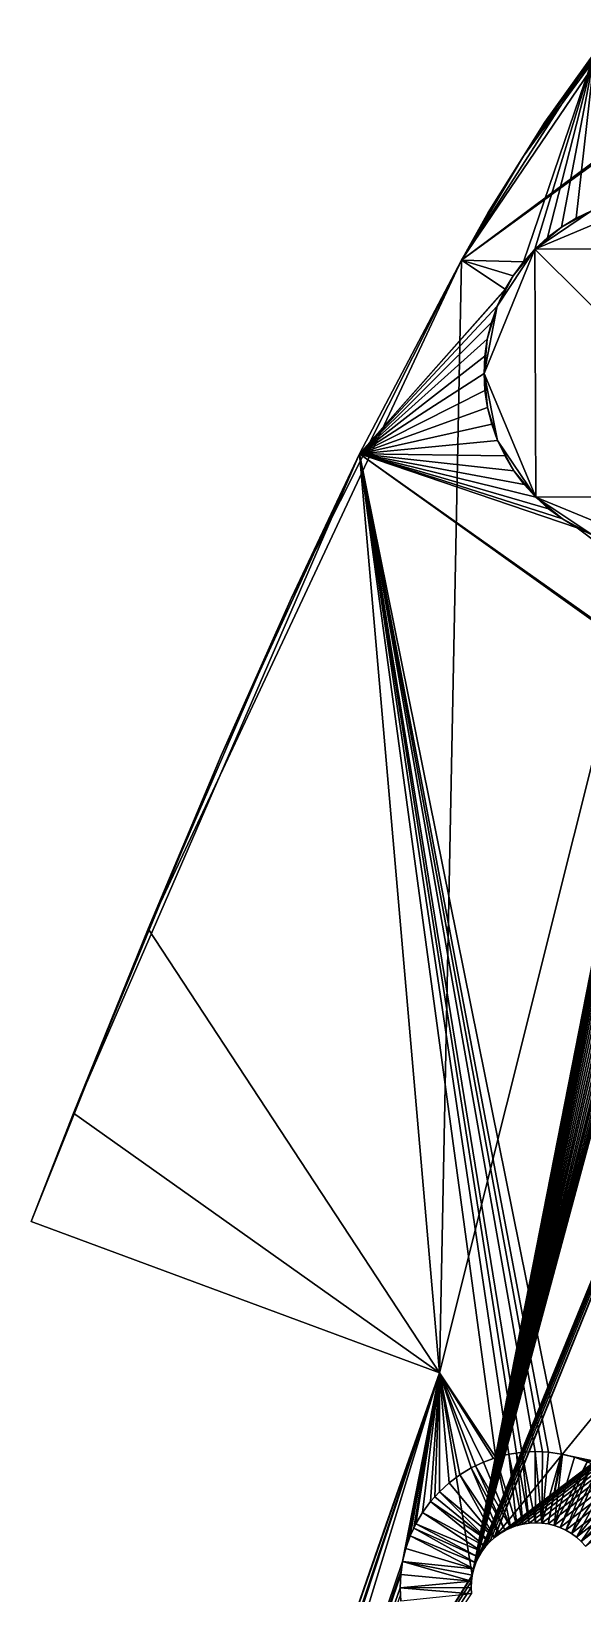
# Model space of a CAD drawing. Extents: x -90 to 90, y -51 to 49.
# Drawn here: x -80.4 to -67.34, y -10.29 to 26.67 of the extents above; entities that cross this region are included whole.
import ezdxf

# ---------------------------------------------------------------- set-up
doc = ezdxf.new("R2010")
doc.units = 0

msp = doc.modelspace()

# ---------------------------------------------------------------- linework, layer by layer
for points in [[(-69.427, -8.961, 2), (-8.214, 37.324, 2), (-21.964, 49.2, 2)], [(-69.427, -8.961, 2), (-21.964, 49.2, 2), (-54.504, 27.905, 2)], [(-69.427, -8.961, 2), (-69.306, -8.871, 2), (-8.214, 37.324, 2)], [(-69.306, -8.871, 2), (-69.247, -8.835, 2), (-8.214, 37.324, 2)], [(-69.247, -8.835, 2), (-69.178, -8.793, 2), (-8.214, 37.324, 2)], [(-69.178, -8.793, 2), (-69.042, -8.728, 2), (-8.214, 37.324, 2)], [(-69.042, -8.728, 2), (-68.901, -8.677, 2), (-8.214, 37.324, 2)], [(-68.901, -8.677, 2), (-68.883, -8.673, 2), (-8.214, 37.324, 2)], [(-68.883, -8.673, 2), (-68.756, -8.64, 2), (-8.214, 37.324, 2)], [(-68.756, -8.64, 2), (-68.607, -8.618, 2), (-8.214, 37.324, 2)], [(-68.607, -8.618, 2), (-68.457, -8.61, 2), (-8.214, 37.324, 2)], [(-68.457, -8.61, 2), (-68.307, -8.616, 2), (-8.214, 37.324, 2)], [(-68.307, -8.616, 2), (-68.159, -8.638, 2), (-8.214, 37.324, 2)], [(-68.159, -8.638, 2), (-68.013, -8.674, 2), (-8.214, 37.324, 2)], [(-68.013, -8.674, 2), (-67.871, -8.724, 2), (-8.214, 37.324, 2)], [(-67.871, -8.724, 2), (-67.735, -8.788, 2), (-8.214, 37.324, 2)], [(-67.735, -8.788, 2), (-67.606, -8.864, 2), (-8.214, 37.324, 2)], [(-67.606, -8.864, 2), (-67.485, -8.953, 2), (-8.214, 37.324, 2)], [(-67.485, -8.953, 2), (-67.374, -9.054, 2), (-8.214, 37.324, 2)], [(-67.374, -9.054, 2), (-67.273, -9.165, 2), (-8.214, 37.324, 2)], [(-69.867, -9.559, 2), (-69.804, -9.423, 2), (-54.504, 27.905, 2)], [(-69.867, -9.559, 2), (-54.504, 27.905, 2), (-60.549, 25.022, 2)], [(-69.804, -9.423, 2), (-69.727, -9.294, 2), (-54.504, 27.905, 2)], [(-69.727, -9.294, 2), (-69.638, -9.173, 2), (-54.504, 27.905, 2)], [(-69.638, -9.173, 2), (-69.624, -9.158, 2), (-54.504, 27.905, 2)], [(-69.624, -9.158, 2), (-69.537, -9.062, 2), (-54.504, 27.905, 2)], [(-69.537, -9.062, 2), (-69.441, -8.974, 2), (-54.504, 27.905, 2)], [(-69.441, -8.974, 2), (-69.427, -8.961, 2), (-54.504, 27.905, 2)], [(-66.003, 27.457, 2), (-68.738, 23.72, 2), (-70.21, 21.256, 2)], [(-62.741, 26.808, 2), (-66.003, 27.457, 2), (-70.21, 21.256, 2)], [(-66.003, 27.457, 2), (-68.234, 24.523, 2), (-68.738, 23.72, 2)], [(-66.003, 27.457, 2), (-67.053, 26.169, 2), (-68.234, 24.523, 2)], [(-62.777, 26.662, 2), (-70.21, 21.256, 2), (-70.732, -5.062, 2)], [(-69.953, -9.847, 2), (-62.777, 26.662, 2), (-70.732, -5.062, 2)], [(-62.777, 26.662, 2), (-62.741, 26.808, 2), (-70.21, 21.256, 2)], [(-69.953, -9.847, 2), (-62.798, 26.513, 2), (-62.777, 26.662, 2)], [(-69.953, -9.847, 2), (-62.805, 26.363, 2), (-62.798, 26.513, 2)], [(-69.953, -9.847, 2), (-62.797, 26.213, 2), (-62.805, 26.363, 2)], [(-70.21, 21.256, 0), (-68.738, 23.72, 0), (-67.053, 26.169, 0)], [(-68.743, 21.216, 0), (-70.21, 21.256, 0), (-67.053, 26.169, 0)], [(-69.953, -9.847, 2), (-62.785, 26.132, 2), (-62.797, 26.213, 2)], [(-69.953, -9.847, 2), (-62.775, 26.065, 2), (-62.785, 26.132, 2)], [(-69.953, -9.847, 2), (-62.762, 26.017, 2), (-62.775, 26.065, 2)], [(-69.953, -9.847, 2), (-62.738, 25.919, 2), (-62.762, 26.017, 2)], [(-69.953, -9.847, 2), (-62.686, 25.778, 2), (-62.738, 25.919, 2)], [(-68.471, 21.519, 0), (-68.743, 21.216, 0), (-67.053, 26.169, 0)], [(-68.738, 23.72, 0), (-68.234, 24.523, 0), (-67.053, 26.169, 0)], [(-68.17, 21.793, 0), (-68.471, 21.519, 0), (-67.053, 26.169, 0)], [(-67.053, 26.169, 0), (-68.234, 24.523, 0), (-68.234, 24.523, 2)], [(-67.053, 26.169, 0), (-68.234, 24.523, 2), (-67.053, 26.169, 2)], [(-67.844, 22.037), (-68.17, 21.793, 0), (-67.053, 26.169, 0)], [(-67.495, 22.248, 0), (-67.844, 22.037), (-67.053, 26.169, 0)], [(-67.128, 22.423, 0), (-67.495, 22.248, 0), (-67.053, 26.169, 0)], [(-69.953, -9.847, 2), (-62.622, 25.643, 2), (-62.686, 25.778, 2)], [(-69.953, -9.847, 2), (-62.544, 25.514, 2), (-62.622, 25.643, 2)], [(-69.953, -9.847, 2), (-62.454, 25.394, 2), (-62.544, 25.514, 2)], [(-69.953, -9.847, 2), (-62.353, 25.283, 2), (-62.454, 25.394, 2)], [(-69.953, -9.847, 2), (-62.241, 25.183, 2), (-62.353, 25.283, 2)], [(-69.953, -9.847, 2), (-62.12, 25.094, 2), (-62.241, 25.183, 2)], [(-69.953, -9.847, 2), (-61.991, 25.017, 2), (-62.12, 25.094, 2)], [(-69.953, -9.847, 2), (-61.855, 24.953, 2), (-61.991, 25.017, 2)], [(-69.953, -9.847, 2), (-61.842, 24.948, 2), (-61.855, 24.953, 2)], [(-69.953, -9.847, 2), (-61.714, 24.903, 2), (-61.842, 24.948, 2)], [(-69.953, -9.847, 2), (-61.568, 24.867, 2), (-61.714, 24.903, 2)], [(-69.953, -9.847, 2), (-69.917, -9.701, 2), (-61.568, 24.867, 2)], [(-69.917, -9.701, 2), (-69.867, -9.559, 2), (-60.684, 24.958, 2)], [(-69.917, -9.701, 2), (-60.684, 24.958, 2), (-60.826, 24.907, 2)], [(-69.917, -9.701, 2), (-60.826, 24.907, 2), (-60.971, 24.87, 2)], [(-69.917, -9.701, 2), (-60.971, 24.87, 2), (-61.119, 24.847, 2)], [(-69.917, -9.701, 2), (-61.419, 24.846, 2), (-61.568, 24.867, 2)], [(-69.917, -9.701, 2), (-61.119, 24.847, 2), (-61.228, 24.841, 2)], [(-69.917, -9.701, 2), (-61.269, 24.839, 2), (-61.419, 24.846, 2)], [(-69.917, -9.701, 2), (-61.228, 24.841, 2), (-61.269, 24.839, 2)], [(-69.867, -9.559, 2), (-60.549, 25.022, 2), (-60.684, 24.958, 2)], [(-68.234, 24.523, 0), (-68.738, 23.72, 0), (-68.738, 23.72, 2)], [(-68.234, 24.523, 0), (-68.738, 23.72, 2), (-68.234, 24.523, 2)], [(-68.738, 23.72, 2), (-69.576, 22.381, 2), (-70.21, 21.256, 2)], [(-70.21, 21.256, 0), (-69.576, 22.381, 0), (-68.738, 23.72, 0)], [(-68.738, 23.72, 0), (-69.576, 22.381, 0), (-69.576, 22.381, 2)], [(-68.738, 23.72, 0), (-69.576, 22.381, 2), (-68.738, 23.72, 2)], [(-68.471, 21.519, 0.2), (-67.128, 22.423, 0.2), (-65.541, 22.745, 0.2)], [(-68.471, 21.519, 0.2), (-65.541, 22.745, 0.2), (-62.602, 21.541, 0.2)], [(-69.576, 22.381, 0), (-70.21, 21.256, 0), (-70.21, 21.256, 2)], [(-69.576, 22.381, 0), (-70.21, 21.256, 2), (-69.576, 22.381, 2)], [(-68.471, 21.519, 0.2), (-67.844, 22.037, 0.2), (-67.128, 22.423, 0.2)], [(-67.844, 22.037, 0.2), (-67.495, 22.248, 0.2), (-67.128, 22.423, 0.2)], [(-67.844, 22.037), (-67.495, 22.248, 0), (-67.495, 22.248, 0.2)], [(-67.844, 22.037), (-67.495, 22.248, 0.2), (-67.844, 22.037, 0.2)], [(-67.495, 22.248, 0), (-67.128, 22.423, 0), (-67.128, 22.423, 0.2)], [(-67.495, 22.248, 0), (-67.128, 22.423, 0.2), (-67.495, 22.248, 0.2)], [(-68.471, 21.519, 0.2), (-68.17, 21.793, 0.2), (-67.844, 22.037, 0.2)], [(-68.17, 21.793, 0), (-67.844, 22.037), (-67.844, 22.037, 0.2)], [(-68.17, 21.793, 0), (-67.844, 22.037, 0.2), (-68.17, 21.793, 0.2)], [(-69.675, 18.58, 0.2), (-69.365, 20.169, 0.2), (-68.471, 21.519, 0.2)], [(-68.449, 15.65, 0.2), (-69.675, 18.58, 0.2), (-68.471, 21.519, 0.2)], [(-69.365, 20.169, 0.2), (-68.985, 20.888, 0.2), (-68.471, 21.519, 0.2)], [(-68.985, 20.888, 0.2), (-68.743, 21.216, 0.2), (-68.471, 21.519, 0.2)], [(-68.743, 21.216, 0), (-68.471, 21.519, 0), (-68.471, 21.519, 0.2)], [(-68.743, 21.216, 0), (-68.471, 21.519, 0.2), (-68.743, 21.216, 0.2)], [(-68.471, 21.519, 0), (-68.17, 21.793, 0), (-68.17, 21.793, 0.2)], [(-68.471, 21.519, 0), (-68.17, 21.793, 0.2), (-68.471, 21.519, 0.2)], [(-68.471, 21.519, 0.2), (-62.602, 21.541, 0.2), (-62.58, 15.672, 0.2)], [(-62.58, 15.672, 0.2), (-68.449, 15.65, 0.2), (-68.471, 21.519, 0.2)], [(-70.21, 21.256, 2), (-74.238, 13.268, 2), (-77.628, 5.442, 2)], [(-70.21, 21.256, 2), (-77.628, 5.442, 2), (-70.732, -5.062, 2)], [(-70.21, 21.256, 2), (-72.624, 16.678, 2), (-74.238, 13.268, 2)], [(-72.624, 16.678, 0), (-70.21, 21.256, 0), (-69.172, 20.573)], [(-70.21, 21.256, 0), (-72.624, 16.678, 0), (-72.624, 16.678, 2)], [(-70.21, 21.256, 0), (-72.624, 16.678, 2), (-70.21, 21.256, 2)], [(-68.985, 20.888, 0), (-69.172, 20.573), (-70.21, 21.256, 0)], [(-68.743, 21.216, 0), (-68.985, 20.888, 0), (-70.21, 21.256, 0)], [(-68.985, 20.888, 0), (-68.743, 21.216, 0), (-68.743, 21.216, 0.2)], [(-68.985, 20.888, 0), (-68.743, 21.216, 0.2), (-68.985, 20.888, 0.2)], [(-69.365, 20.169, 0.2), (-69.193, 20.538, 0.2), (-68.985, 20.888, 0.2)], [(-69.172, 20.573), (-68.985, 20.888, 0.2), (-69.193, 20.538, 0.2)], [(-69.172, 20.573), (-68.985, 20.888, 0), (-68.985, 20.888, 0.2)], [(-72.624, 16.678, 0), (-69.172, 20.573), (-69.193, 20.538, 0)], [(-72.624, 16.678, 0), (-69.193, 20.538, 0), (-69.365, 20.169, 0)], [(-69.365, 20.169, 0), (-69.193, 20.538, 0), (-69.193, 20.538, 0.2)], [(-69.365, 20.169, 0), (-69.193, 20.538, 0.2), (-69.365, 20.169, 0.2)], [(-69.193, 20.538, 0.2), (-69.193, 20.538, 0), (-69.172, 20.573)], [(-72.624, 16.678, 0), (-69.365, 20.169, 0), (-69.501, 19.785, 0)], [(-69.675, 18.58, 0.2), (-69.599, 19.39, 0.2), (-69.365, 20.169, 0.2)], [(-69.599, 19.39, 0.2), (-69.501, 19.785, 0.2), (-69.365, 20.169, 0.2)], [(-69.501, 19.785, 0), (-69.365, 20.169, 0), (-69.365, 20.169, 0.2)], [(-69.501, 19.785, 0), (-69.365, 20.169, 0.2), (-69.501, 19.785, 0.2)], [(-72.624, 16.678, 0), (-69.501, 19.785, 0), (-69.599, 19.39, 0)], [(-69.599, 19.39, 0), (-69.501, 19.785, 0), (-69.501, 19.785, 0.2)], [(-69.599, 19.39, 0), (-69.501, 19.785, 0.2), (-69.599, 19.39, 0.2)], [(-72.624, 16.678, 0), (-69.599, 19.39, 0), (-69.657, 18.986, 0)], [(-69.675, 18.58, 0.2), (-69.657, 18.986, 0.2), (-69.599, 19.39, 0.2)], [(-69.657, 18.986, 0), (-69.599, 19.39, 0), (-69.599, 19.39, 0.2)], [(-69.657, 18.986, 0), (-69.599, 19.39, 0.2), (-69.657, 18.986, 0.2)], [(-72.624, 16.678, 0), (-69.657, 18.986, 0), (-69.675, 18.58, 0)], [(-69.675, 18.58, 0), (-69.657, 18.986, 0), (-69.657, 18.986, 0.2)], [(-69.675, 18.58, 0), (-69.657, 18.986, 0.2), (-69.675, 18.58, 0.2)], [(-72.624, 16.678, 0), (-69.675, 18.58, 0), (-69.654, 18.173)], [(-69.654, 18.173, 0.2), (-69.654, 18.173), (-69.675, 18.58, 0)], [(-69.654, 18.173, 0.2), (-69.675, 18.58, 0), (-69.675, 18.58, 0.2)], [(-69.593, 17.77, 0.2), (-69.654, 18.173, 0.2), (-69.675, 18.58, 0.2)], [(-69.353, 16.993, 0.2), (-69.593, 17.77, 0.2), (-69.675, 18.58, 0.2)], [(-68.449, 15.65, 0.2), (-69.353, 16.993, 0.2), (-69.675, 18.58, 0.2)], [(-72.624, 16.678, 0), (-69.654, 18.173), (-69.593, 17.77, 0)], [(-69.593, 17.77, 0.2), (-69.593, 17.77, 0), (-69.654, 18.173)], [(-69.593, 17.77, 0.2), (-69.654, 18.173), (-69.654, 18.173, 0.2)], [(-72.624, 16.678, 0), (-69.593, 17.77, 0), (-69.492, 17.376, 0)], [(-69.492, 17.376, 0.2), (-69.492, 17.376, 0), (-69.593, 17.77, 0)], [(-69.492, 17.376, 0.2), (-69.593, 17.77, 0), (-69.593, 17.77, 0.2)], [(-69.353, 16.993, 0.2), (-69.492, 17.376, 0.2), (-69.593, 17.77, 0.2)], [(-72.624, 16.678, 0), (-69.492, 17.376, 0), (-69.353, 16.993)], [(-69.353, 16.993, 0.2), (-69.353, 16.993), (-69.492, 17.376, 0)], [(-69.353, 16.993, 0.2), (-69.492, 17.376, 0), (-69.492, 17.376, 0.2)], [(-79.398, 1.076, 0), (-75.904, 9.538), (-72.624, 16.678, 0)], [(-70.732, -5.062), (-79.398, 1.076, 0), (-72.624, 16.678, 0)], [(-75.904, 9.538), (-74.238, 13.268, 0), (-72.624, 16.678, 0)], [(-72.624, 16.678, 0), (-74.238, 13.268, 0), (-74.238, 13.268, 2)], [(-72.624, 16.678, 0), (-74.238, 13.268, 2), (-72.624, 16.678, 2)], [(-72.624, 16.678, 0), (-69.353, 16.993), (-69.178, 16.625)], [(-69.396, -7.069, 0), (-70.732, -5.062), (-72.624, 16.678, 0)], [(-69.09, -6.991, 0), (-69.396, -7.069, 0), (-72.624, 16.678, 0)], [(-68.903, -6.962, 0), (-69.09, -6.991, 0), (-72.624, 16.678, 0)], [(-68.779, -6.943, 0), (-68.903, -6.962, 0), (-72.624, 16.678, 0)], [(-68.464, -6.927, 0), (-68.779, -6.943, 0), (-72.624, 16.678, 0)], [(-68.29, -6.935, 0), (-68.464, -6.927, 0), (-72.624, 16.678, 0)], [(-68.149, -6.941), (-68.29, -6.935, 0), (-72.624, 16.678, 0)], [(-67.837, -6.986, 0), (-68.149, -6.941), (-72.624, 16.678, 0)], [(-27.471, -15.578, 0), (-67.837, -6.986, 0), (-72.624, 16.678, 0)], [(-27.164, -15.653, 0), (-27.471, -15.578, 0), (-72.624, 16.678, 0)], [(-72.624, 16.678, 0), (-69.178, 16.625), (-68.967, 16.277, 0)], [(-72.624, 16.678, 0), (-68.967, 16.277, 0), (-68.723, 15.95, 0)], [(-26.867, -15.759, 0), (-27.164, -15.653, 0), (-72.624, 16.678, 0)], [(-26.582, -15.892, 0), (-26.867, -15.759, 0), (-72.624, 16.678, 0)], [(-72.624, 16.678, 0), (-68.723, 15.95, 0), (-68.449, 15.65, 0)], [(-72.624, 16.678, 0), (-68.449, 15.65, 0), (-68.146, 15.377, 0)], [(-26.405, -15.997, 0), (-26.582, -15.892, 0), (-72.624, 16.678, 0)], [(-26.311, -16.053, 0), (-26.405, -15.997, 0), (-72.624, 16.678, 0)], [(-72.624, 16.678, 0), (-68.146, 15.377, 0), (-67.818, 15.136, 0)], [(-72.624, 16.678, 0), (-67.818, 15.136, 0), (-67.468, 14.928)], [(-26.311, -16.053, 0), (-72.624, 16.678, 0), (-67.468, 14.928)], [(-69.178, 16.625, 0.2), (-69.178, 16.625), (-69.353, 16.993)], [(-69.178, 16.625, 0.2), (-69.353, 16.993), (-69.353, 16.993, 0.2)], [(-68.967, 16.277, 0.2), (-69.178, 16.625, 0.2), (-69.353, 16.993, 0.2)], [(-68.449, 15.65, 0.2), (-68.967, 16.277, 0.2), (-69.353, 16.993, 0.2)], [(-68.967, 16.277, 0.2), (-68.967, 16.277, 0), (-69.178, 16.625)], [(-68.967, 16.277, 0.2), (-69.178, 16.625), (-69.178, 16.625, 0.2)], [(-68.723, 15.95, 0.2), (-68.723, 15.95, 0), (-68.967, 16.277, 0)], [(-68.723, 15.95, 0.2), (-68.967, 16.277, 0), (-68.967, 16.277, 0.2)], [(-68.449, 15.65, 0.2), (-68.723, 15.95, 0.2), (-68.967, 16.277, 0.2)], [(-68.449, 15.65, 0.2), (-68.449, 15.65, 0), (-68.723, 15.95, 0)], [(-68.449, 15.65, 0.2), (-68.723, 15.95, 0), (-68.723, 15.95, 0.2)], [(-62.58, 15.672, 0.2), (-65.51, 14.445, 0.2), (-68.449, 15.65, 0.2)], [(-68.146, 15.377, 0.2), (-68.146, 15.377, 0), (-68.449, 15.65, 0)], [(-68.146, 15.377, 0.2), (-68.449, 15.65, 0), (-68.449, 15.65, 0.2)], [(-67.818, 15.136, 0.2), (-68.146, 15.377, 0.2), (-68.449, 15.65, 0.2)], [(-67.099, 14.755, 0.2), (-67.818, 15.136, 0.2), (-68.449, 15.65, 0.2)], [(-65.51, 14.445, 0.2), (-67.099, 14.755, 0.2), (-68.449, 15.65, 0.2)], [(-67.818, 15.136, 0.2), (-67.818, 15.136, 0), (-68.146, 15.377, 0)], [(-67.818, 15.136, 0.2), (-68.146, 15.377, 0), (-68.146, 15.377, 0.2)], [(-67.468, 14.928, 0.2), (-67.468, 14.928), (-67.818, 15.136, 0)], [(-67.468, 14.928, 0.2), (-67.818, 15.136, 0), (-67.818, 15.136, 0.2)], [(-67.099, 14.755, 0.2), (-67.468, 14.928, 0.2), (-67.818, 15.136, 0.2)], [(-26.311, -16.053, 0), (-67.468, 14.928), (-67.099, 14.755, 0)], [(-67.099, 14.755, 0.2), (-67.099, 14.755, 0), (-67.468, 14.928)], [(-67.099, 14.755, 0.2), (-67.468, 14.928), (-67.468, 14.928, 0.2)], [(-74.238, 13.268, 2), (-75.904, 9.538, 2), (-77.628, 5.442, 2)], [(-74.238, 13.268, 0), (-75.904, 9.538), (-75.904, 9.538, 2)], [(-74.238, 13.268, 0), (-75.904, 9.538, 2), (-74.238, 13.268, 2)], [(-79.398, 1.076, 0), (-77.628, 5.442, 0), (-75.904, 9.538)], [(-75.904, 9.538), (-77.628, 5.442, 0), (-77.628, 5.442, 2)], [(-75.904, 9.538), (-77.628, 5.442, 2), (-75.904, 9.538, 2)], [(-77.628, 5.442, 2), (-79.398, 1.076, 2), (-80.401, -1.487, 2)], [(-77.628, 5.442, 2), (-80.401, -1.487, 2), (-70.732, -5.062, 2)], [(-77.628, 5.442, 0), (-79.398, 1.076, 0), (-79.398, 1.076, 2)], [(-77.628, 5.442, 0), (-79.398, 1.076, 2), (-77.628, 5.442, 2)], [(-70.732, -5.062), (-80.401, -1.487, 0), (-79.398, 1.076, 0)], [(-79.398, 1.076, 0), (-80.401, -1.487, 0), (-80.401, -1.487, 2)], [(-79.398, 1.076, 0), (-80.401, -1.487, 2), (-79.398, 1.076, 2)], [(-80.401, -1.487, 0), (-70.732, -5.062), (-70.732, -5.062, 2)], [(-80.401, -1.487, 0), (-70.732, -5.062, 2), (-80.401, -1.487, 2)], [(-76.646, -24.39, 0), (-74.484, -16.265, 0), (-70.732, -5.062)], [(-76.646, -24.39, 0), (-70.732, -5.062), (-71.605, -9.525, 0)], [(-70.732, -5.062, 2), (-73.041, -11.69, 2), (-74.93, -17.799, 2)], [(-69.953, -9.847, 2), (-70.732, -5.062, 2), (-74.93, -17.799, 2)], [(-74.484, -16.265, 0), (-72.526, -10.167), (-70.732, -5.062)], [(-70.732, -5.062, 2), (-72.526, -10.167, 2), (-73.041, -11.69, 2)], [(-72.526, -10.167), (-71.995, -8.64), (-70.732, -5.062)], [(-70.732, -5.062, 2), (-71.995, -8.64, 2), (-72.526, -10.167, 2)], [(-70.732, -5.062), (-71.995, -8.64), (-71.995, -8.64, 2)], [(-70.732, -5.062), (-71.995, -8.64, 2), (-70.732, -5.062, 2)], [(-70.732, -5.062), (-71.53, -9.219), (-71.605, -9.525, 0)], [(-70.732, -5.062), (-71.506, -9.15), (-71.53, -9.219)], [(-70.732, -5.062), (-71.425, -8.921, 0), (-71.506, -9.15)], [(-70.732, -5.062), (-71.338, -8.737, 0), (-71.425, -8.921, 0)], [(-70.732, -5.062), (-71.291, -8.636, 0), (-71.338, -8.737, 0)], [(-70.732, -5.062), (-71.13, -8.365, 0), (-71.291, -8.636, 0)], [(-70.732, -5.062), (-70.943, -8.111, 0), (-71.13, -8.365, 0)], [(-70.732, -5.062), (-70.84, -7.996), (-70.943, -8.111, 0)], [(-70.732, -5.062), (-70.732, -7.876, 0), (-70.84, -7.996)], [(-70.732, -5.062), (-69.692, -7.176, 0), (-69.881, -7.266, 0)], [(-70.732, -5.062), (-69.881, -7.266, 0), (-69.977, -7.312, 0)], [(-70.732, -5.062), (-69.977, -7.312, 0), (-70.247, -7.475, 0)], [(-70.732, -5.062), (-70.247, -7.475, 0), (-70.499, -7.664, 0)], [(-70.732, -5.062), (-70.499, -7.664, 0), (-70.732, -7.876, 0)], [(-69.455, -7.09, 0), (-69.692, -7.176, 0), (-70.732, -5.062)], [(-69.396, -7.069, 0), (-69.455, -7.09, 0), (-70.732, -5.062)], [(-68.901, -8.677, 1.2), (-69.396, -7.069, 0), (-69.09, -6.991, 0)], [(-68.756, -8.64, 1.2), (-69.09, -6.991, 0), (-68.903, -6.962, 0)], [(-68.901, -8.677, 1.2), (-69.09, -6.991, 0), (-68.756, -8.64, 1.2)], [(-68.903, -6.962, 0), (-68.779, -6.943, 0), (-68.607, -8.618, 1.2)], [(-68.903, -6.962, 0), (-68.607, -8.618, 1.2), (-68.756, -8.64, 1.2)], [(-68.779, -6.943, 0), (-68.464, -6.927, 0), (-68.457, -8.61, 1.2)], [(-68.779, -6.943, 0), (-68.457, -8.61, 1.2), (-68.607, -8.618, 1.2)], [(-68.307, -8.616, 1.2), (-68.457, -8.61, 1.2), (-68.464, -6.927, 0)], [(-68.29, -6.935, 0), (-68.307, -8.616, 1.2), (-68.464, -6.927, 0)], [(-68.29, -6.935, 0), (-68.149, -6.941), (-68.307, -8.616, 1.2)], [(-68.307, -8.616, 1.2), (-68.149, -6.941), (-67.837, -6.986, 0)], [(-68.307, -8.616, 1.2), (-67.837, -6.986, 0), (-68.159, -8.638, 1.2)], [(-68.159, -8.638, 1.2), (-67.837, -6.986, 0), (-67.817, -6.991)], [(-67.817, -6.991), (-68.013, -8.674, 1.2), (-68.159, -8.638, 1.2)], [(-67.817, -6.991), (-67.53, -7.061, 0), (-68.013, -8.674, 1.2)], [(-67.53, -7.061, 0), (-67.817, -6.991), (-67.837, -6.986, 0)], [(-27.471, -15.578, 0), (-67.53, -7.061, 0), (-67.837, -6.986, 0)], [(-69.306, -8.871, 1.2), (-70.247, -7.475, 0), (-69.977, -7.312, 0)], [(-69.178, -8.793, 1.2), (-69.977, -7.312, 0), (-69.881, -7.266, 0)], [(-69.306, -8.871, 1.2), (-69.977, -7.312, 0), (-69.178, -8.793, 1.2)], [(-69.881, -7.266, 0), (-69.692, -7.176, 0), (-69.042, -8.728, 1.2)], [(-69.881, -7.266, 0), (-69.042, -8.728, 1.2), (-69.178, -8.793, 1.2)], [(-69.692, -7.176, 0), (-69.455, -7.09, 0), (-69.396, -7.069, 0)], [(-69.396, -7.069, 0), (-69.042, -8.728, 1.2), (-69.692, -7.176, 0)], [(-69.396, -7.069, 0), (-68.901, -8.677, 1.2), (-69.042, -8.728, 1.2)], [(-67.233, -7.167, 0), (-68.013, -8.674, 1.2), (-67.53, -7.061, 0)], [(-67.233, -7.167, 0), (-67.871, -8.724, 1.2), (-68.013, -8.674, 1.2)], [(-67.871, -8.724, 1.2), (-67.233, -7.167, 0), (-67.124, -7.218, 0)], [(-67.124, -7.218, 0), (-67.735, -8.788, 1.2), (-67.871, -8.724, 1.2)], [(-67.124, -7.218, 0), (-66.948, -7.3, 0), (-67.735, -8.788, 1.2)], [(-66.948, -7.3, 0), (-67.606, -8.864, 1.2), (-67.735, -8.788, 1.2)], [(-66.948, -7.3, 0), (-66.677, -7.461, 0), (-67.606, -8.864, 1.2)], [(-27.471, -15.578, 0), (-67.319, -7.136, 0), (-67.53, -7.061, 0)], [(-67.53, -7.061, 0), (-67.319, -7.136, 0), (-67.233, -7.167, 0)], [(-70.499, -7.664, 0), (-70.613, -7.767, 0), (-70.732, -7.876, 0)], [(-70.732, -7.876, 0), (-70.613, -7.767, 0), (-70.499, -7.664, 0)], [(-70.732, -7.876, 0), (-70.499, -7.664, 0), (-69.427, -8.961, 1.2)], [(-69.427, -8.961, 1.2), (-70.499, -7.664, 0), (-70.247, -7.475, 0)], [(-69.427, -8.961, 1.2), (-70.247, -7.475, 0), (-69.306, -8.871, 1.2)], [(-66.677, -7.461, 0), (-67.485, -8.953, 1.2), (-67.606, -8.864, 1.2)], [(-66.677, -7.461, 0), (-66.423, -7.648, 0), (-67.485, -8.953, 1.2)], [(-66.423, -7.648, 0), (-67.374, -9.054, 1.2), (-67.485, -8.953, 1.2)], [(-66.423, -7.648, 0), (-66.188, -7.859, 0), (-67.374, -9.054, 1.2)], [(-71.13, -8.365, 0), (-70.943, -8.111, 0), (-69.638, -9.173, 1.2)], [(-70.84, -7.996), (-69.537, -9.062, 1.2), (-70.943, -8.111, 0)], [(-69.537, -9.062, 1.2), (-69.638, -9.173, 1.2), (-70.943, -8.111, 0)], [(-70.84, -7.996), (-70.732, -7.876, 0), (-69.537, -9.062, 1.2)], [(-69.427, -8.961, 1.2), (-69.537, -9.062, 1.2), (-70.732, -7.876, 0)], [(-67.374, -9.054, 1.2), (-66.188, -7.859, 0), (-66.108, -7.947)], [(-66.108, -7.947), (-67.273, -9.165, 1.2), (-67.374, -9.054, 1.2)], [(-71.291, -8.636, 0), (-71.13, -8.365, 0), (-69.727, -9.294, 1.2)], [(-71.13, -8.365, 0), (-69.638, -9.173, 1.2), (-69.727, -9.294, 1.2)], [(-71.995, -8.64), (-72.526, -10.167), (-72.526, -10.167, 2)], [(-71.995, -8.64), (-72.526, -10.167, 2), (-71.995, -8.64, 2)], [(-69.867, -9.559, 1.2), (-71.425, -8.921, 0), (-71.338, -8.737, 0)], [(-71.338, -8.737, 0), (-71.291, -8.636, 0), (-69.804, -9.423, 1.2)], [(-71.338, -8.737, 0), (-69.804, -9.423, 1.2), (-69.867, -9.559, 1.2)], [(-71.291, -8.636, 0), (-69.727, -9.294, 1.2), (-69.804, -9.423, 1.2)], [(-69.306, -8.871, 2), (-69.427, -8.961, 2), (-69.427, -8.961, 1.2)], [(-69.306, -8.871, 2), (-69.427, -8.961, 1.2), (-69.306, -8.871, 1.2)], [(-69.178, -8.793, 2), (-69.247, -8.835, 2), (-69.306, -8.871, 2)], [(-69.306, -8.871, 2), (-69.306, -8.871, 1.2), (-69.178, -8.793, 1.2)], [(-69.306, -8.871, 2), (-69.178, -8.793, 1.2), (-69.178, -8.793, 2)], [(-69.042, -8.728, 2), (-69.178, -8.793, 2), (-69.178, -8.793, 1.2)], [(-69.042, -8.728, 2), (-69.178, -8.793, 1.2), (-69.042, -8.728, 1.2)], [(-68.901, -8.677, 2), (-69.042, -8.728, 2), (-69.042, -8.728, 1.2)], [(-68.901, -8.677, 2), (-69.042, -8.728, 1.2), (-68.901, -8.677, 1.2)], [(-68.901, -8.677, 1.2), (-68.756, -8.64, 1.2), (-68.756, -8.64, 2)], [(-68.883, -8.673, 2), (-68.901, -8.677, 1.2), (-68.756, -8.64, 2)], [(-68.883, -8.673, 2), (-68.901, -8.677, 2), (-68.901, -8.677, 1.2)], [(-68.756, -8.64, 2), (-68.743, -8.638, 2), (-68.607, -8.618, 2)], [(-68.756, -8.64, 1.2), (-68.607, -8.618, 1.2), (-68.607, -8.618, 2)], [(-68.743, -8.638, 2), (-68.756, -8.64, 1.2), (-68.607, -8.618, 2)], [(-68.743, -8.638, 2), (-68.756, -8.64, 2), (-68.756, -8.64, 1.2)], [(-68.457, -8.61, 2), (-68.607, -8.618, 2), (-68.607, -8.618, 1.2)], [(-68.457, -8.61, 2), (-68.607, -8.618, 1.2), (-68.457, -8.61, 1.2)], [(-68.307, -8.616, 1.2), (-68.307, -8.616, 2), (-68.457, -8.61, 2)], [(-68.307, -8.616, 1.2), (-68.457, -8.61, 2), (-68.457, -8.61, 1.2)], [(-68.159, -8.638, 1.2), (-68.159, -8.638, 2), (-68.307, -8.616, 2)], [(-68.159, -8.638, 1.2), (-68.307, -8.616, 2), (-68.307, -8.616, 1.2)], [(-68.013, -8.674, 1.2), (-68.013, -8.674, 2), (-68.159, -8.638, 2)], [(-68.013, -8.674, 1.2), (-68.159, -8.638, 2), (-68.159, -8.638, 1.2)], [(-68.013, -8.674, 2), (-67.881, -8.72, 2), (-67.871, -8.724, 2)], [(-67.871, -8.724, 2), (-67.881, -8.72, 2), (-68.013, -8.674, 2)], [(-68.013, -8.674, 2), (-68.013, -8.674, 1.2), (-67.871, -8.724, 1.2)], [(-68.013, -8.674, 2), (-67.871, -8.724, 1.2), (-67.871, -8.724, 2)], [(-67.871, -8.724, 2), (-67.861, -8.729, 2), (-67.735, -8.788, 2)], [(-67.861, -8.729, 2), (-67.871, -8.724, 2), (-67.871, -8.724, 1.2)], [(-67.861, -8.729, 2), (-67.871, -8.724, 1.2), (-67.735, -8.788, 1.2)], [(-67.735, -8.788, 1.2), (-67.735, -8.788, 2), (-67.861, -8.729, 2)], [(-67.606, -8.864, 1.2), (-67.606, -8.864, 2), (-67.735, -8.788, 2)], [(-67.606, -8.864, 1.2), (-67.735, -8.788, 2), (-67.735, -8.788, 1.2)], [(-67.485, -8.953, 1.2), (-67.485, -8.953, 2), (-67.606, -8.864, 2)], [(-67.485, -8.953, 1.2), (-67.606, -8.864, 2), (-67.606, -8.864, 1.2)], [(-71.605, -9.525, 0), (-71.53, -9.219), (-69.917, -9.701, 1.2)], [(-71.53, -9.219), (-71.506, -9.15), (-71.425, -8.921, 0)], [(-71.425, -8.921, 0), (-69.917, -9.701, 1.2), (-71.53, -9.219)], [(-71.425, -8.921, 0), (-69.867, -9.559, 1.2), (-69.917, -9.701, 1.2)], [(-69.638, -9.173, 2), (-69.727, -9.294, 2), (-69.727, -9.294, 1.2)], [(-69.638, -9.173, 2), (-69.727, -9.294, 1.2), (-69.638, -9.173, 1.2)], [(-69.537, -9.062, 2), (-69.624, -9.158, 2), (-69.638, -9.173, 2)], [(-69.638, -9.173, 2), (-69.638, -9.173, 1.2), (-69.537, -9.062, 1.2)], [(-69.638, -9.173, 2), (-69.537, -9.062, 1.2), (-69.537, -9.062, 2)], [(-69.441, -8.974, 2), (-69.537, -9.062, 1.2), (-69.427, -8.961, 1.2)], [(-69.441, -8.974, 2), (-69.537, -9.062, 2), (-69.537, -9.062, 1.2)], [(-69.427, -8.961, 1.2), (-69.427, -8.961, 2), (-69.441, -8.974, 2)], [(-67.374, -9.054, 1.2), (-67.374, -9.054, 2), (-67.485, -8.953, 2)], [(-67.374, -9.054, 1.2), (-67.485, -8.953, 2), (-67.485, -8.953, 1.2)], [(-67.273, -9.165, 1.2), (-67.273, -9.165, 2), (-67.374, -9.054, 2)], [(-67.273, -9.165, 1.2), (-67.374, -9.054, 2), (-67.374, -9.054, 1.2)], [(-76.646, -24.39, 0), (-71.605, -9.525, 0), (-71.634, -9.724, 0)], [(-71.65, -9.837, 0), (-71.634, -9.724, 0), (-71.605, -9.525, 0)], [(-71.605, -9.525, 0), (-69.975, -9.995, 1.2), (-71.65, -9.837, 0)], [(-71.605, -9.525, 0), (-69.917, -9.701, 1.2), (-69.953, -9.847, 1.2)], [(-71.605, -9.525, 0), (-69.953, -9.847, 1.2), (-69.975, -9.995, 1.2)], [(-69.867, -9.559, 2), (-69.917, -9.701, 2), (-69.917, -9.701, 1.2)], [(-69.867, -9.559, 2), (-69.917, -9.701, 1.2), (-69.867, -9.559, 1.2)], [(-69.804, -9.423, 2), (-69.867, -9.559, 2), (-69.867, -9.559, 1.2)], [(-69.804, -9.423, 2), (-69.867, -9.559, 1.2), (-69.804, -9.423, 1.2)], [(-69.804, -9.423, 2), (-69.764, -9.357, 2), (-69.727, -9.294, 2)], [(-69.804, -9.423, 1.2), (-69.727, -9.294, 1.2), (-69.727, -9.294, 2)], [(-69.764, -9.357, 2), (-69.804, -9.423, 1.2), (-69.727, -9.294, 2)], [(-69.764, -9.357, 2), (-69.804, -9.423, 2), (-69.804, -9.423, 1.2)], [(-76.646, -24.39, 0), (-71.634, -9.724, 0), (-71.65, -9.837, 0)], [(-71.65, -9.837, 0), (-71.665, -10.152, 0), (-76.646, -24.39, 0)], [(-69.955, -9.862, 2), (-69.953, -9.847, 2), (-74.93, -17.799, 2)], [(-69.975, -9.995, 2), (-69.955, -9.862, 2), (-74.93, -17.799, 2)], [(-69.975, -9.995, 1.2), (-71.665, -10.152, 0), (-71.65, -9.837, 0)], [(-69.955, -9.862, 2), (-69.975, -9.995, 1.2), (-69.953, -9.847, 1.2)], [(-69.955, -9.862, 2), (-69.975, -9.995, 2), (-69.975, -9.995, 1.2)], [(-69.953, -9.847, 1.2), (-69.953, -9.847, 2), (-69.955, -9.862, 2)], [(-69.917, -9.701, 2), (-69.953, -9.847, 2), (-69.953, -9.847, 1.2)], [(-69.917, -9.701, 2), (-69.953, -9.847, 1.2), (-69.917, -9.701, 1.2)], [(-71.665, -10.152, 0), (-71.656, -10.307, 0), (-76.646, -24.39, 0)], [(-69.982, -10.145, 2), (-69.975, -9.995, 2), (-74.93, -17.799, 2)], [(-74.93, -17.799, 2), (-69.974, -10.295, 2), (-69.982, -10.145, 2)], [(-74.484, -16.265, 0), (-73.54, -13.212), (-72.526, -10.167)], [(-73.54, -13.212), (-73.041, -11.69, 0), (-72.526, -10.167)], [(-72.526, -10.167), (-73.041, -11.69, 0), (-73.041, -11.69, 2)], [(-72.526, -10.167), (-73.041, -11.69, 2), (-72.526, -10.167, 2)], [(-69.975, -9.995, 1.2), (-69.982, -10.145, 1.2), (-71.665, -10.152, 0)], [(-71.665, -10.152, 0), (-69.982, -10.145, 1.2), (-69.974, -10.295, 1.2)], [(-71.648, -10.467, 0), (-71.656, -10.307, 0), (-71.665, -10.152, 0)], [(-71.665, -10.152, 0), (-69.974, -10.295, 1.2), (-71.648, -10.467, 0)], [(-69.975, -9.995, 2), (-69.982, -10.145, 2), (-69.982, -10.145, 1.2)], [(-69.975, -9.995, 2), (-69.982, -10.145, 1.2), (-69.975, -9.995, 1.2)], [(-69.982, -10.145, 1.2), (-69.982, -10.145, 2), (-69.974, -10.295, 2)], [(-69.982, -10.145, 1.2), (-69.974, -10.295, 2), (-69.974, -10.295, 1.2)]]:
    msp.add_3dface(points)

doc.saveas('drawing.dxf')
